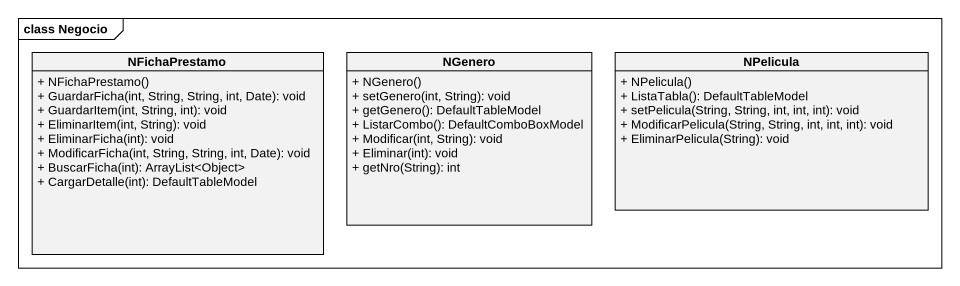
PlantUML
@startuml
mainframe class Negocio
hide circle
hide empty members
skinparam classAttributeIconSize 0
class NFichaPrestamo {
  + NFichaPrestamo()
  + GuardarFicha(int, String, String, int, Date): void
  + GuardarItem(int, String, int): void
  + EliminarItem(int, String): void
  + EliminarFicha(int): void
  + ModificarFicha(int, String, String, int, Date): void
  + BuscarFicha(int): ArrayList<Object>
  + CargarDetalle(int): DefaultTableModel
}
class NGenero {
  + NGenero()
  + setGenero(int, String): void
  + getGenero(): DefaultTableModel
  + ListarCombo(): DefaultComboBoxModel
  + Modificar(int, String): void
  + Eliminar(int): void
  + getNro(String): int
}
class NPelicula {
  + NPelicula()
  + ListaTabla(): DefaultTableModel
  + setPelicula(String, String, int, int, int): void
  + ModificarPelicula(String, String, int, int, int): void
  + EliminarPelicula(String): void
}
@enduml
